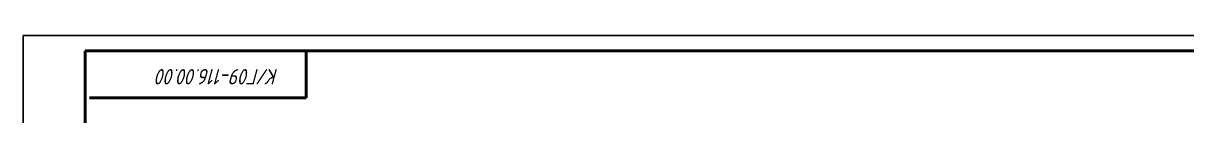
# Model space of a CAD drawing. Header units: inches. Extents: x 2854 to 6563, y -110 to 2015.
# Drawn here: x 5302.1 to 5677.9, y 1775 to 1800.9 of the extents above; entities that cross this region are included whole.
import ezdxf

# ---------------------------------------------------------------- set-up
doc = ezdxf.new("R2010")
doc.units = ezdxf.units.IN
doc.header["$LTSCALE"] = 0.7
doc.header["$MEASUREMENT"] = 0
doc.styles.get("Standard").update_dxf_attribs({"font": 'romand.shx', "width": 0.8, "oblique": 15, "height": 3.5})

msp = doc.modelspace()

# ---------------------------------------------------------------- linework, layer by layer
for q in [(5302.11, 1380.88), (5896.11, 1800.88)]:
    msp.add_line((5302.11, 1800.88), q)
at = {"lineweight": 50}
for p, q in [((5322.11, 1795.88), (5322.11, 1385.88)), ((5322.11, 1795.88), (5891.11, 1795.88)), ((5393.45, 1780.7), (5393.45, 1795.7)), ((5323.45, 1780.7), (5393.45, 1780.7))]:
    msp.add_line(p, q, dxfattribs=at)

# ---------------------------------------------------------------- texts
at = {"lineweight": 35, "insert": (5384.54, 1785.04), "char_height": 5, "width": 116.2188, "attachment_point": 1, "rotation": 180}
msp.add_mtext('К/Г09-116.00.00 ', dxfattribs=at)

doc.saveas('drawing.dxf')
